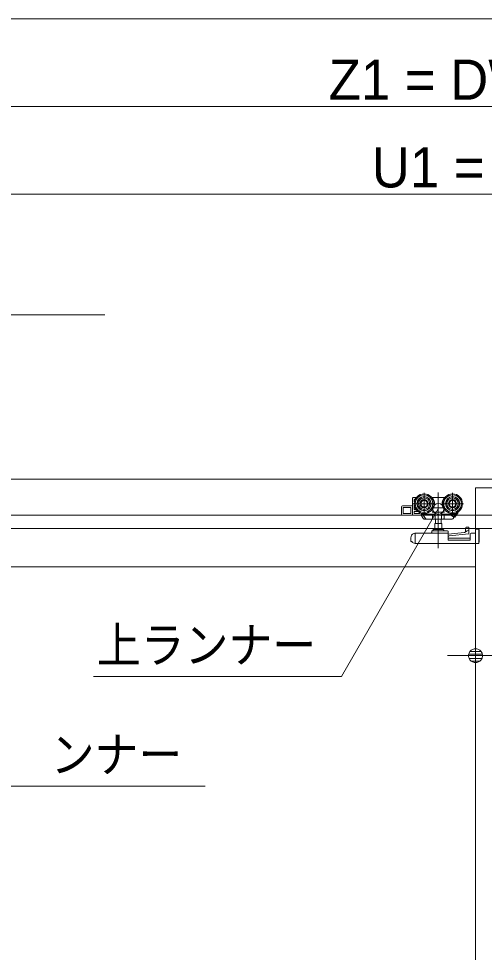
# Model space of a CAD drawing. Units: millimetres, scale not verified. Extents: x -6062 to 6062, y -3045 to 3045.
# Drawn here: x -2552 to -2128, y -32 to 820 of the extents above; entities that cross this region are included whole.
import ezdxf
from ezdxf.enums import TextEntityAlignment as Align

# ---------------------------------------------------------------- set-up
doc = ezdxf.new("R2010")
doc.units = ezdxf.units.MM
doc.header["$LTSCALE"] = 20
for name, color, linetype, lineweight in [('0-1_3一般', 7, 'Continuous', 9), ('0-2_2寸法-3', 7, 'Continuous', 9), ('0-3_2寸法-1', 7, 'Continuous', 9), ('0-4_0', 7, 'Continuous', 9), ('0-5_2寸法-2', 7, 'Continuous', 9)]:
    doc.layers.add(name, color=color, linetype=linetype, lineweight=lineweight)
doc.styles.add('ＭＳ ゴシック', font='')
doc.styles.add('ＭＳ Ｐゴシック', font='')
doc.styles.get('ＭＳ ゴシック').set_extended_font_data('MS Gothic')
doc.styles.get('ＭＳ Ｐゴシック').set_extended_font_data('MS PGothic')

# ---------------------------------------------------------------- blocks, each defined once
blk = doc.blocks.new('_Dot')
at = {"layer": '0-4_0'}
for p, q in [((-10, 0), (-20, 0)), ((9.78, 2), (-9.78, 2)), ((7.99, 6), (-7.99, 6)), ((9.16, -3.98), (-9.16, -3.98)), ((6, -7.98), (-6, -7.98))]:
    blk.add_line(p, q, dxfattribs=at)
for points in [[(10, 0), (9.92, 1.25), (9.69, 2.49), (9.3, 3.68), (8.76, 4.82), (8.09, 5.88), (7.29, 6.85), (6.37, 7.71), (5.36, 8.44), (4.26, 9.05), (3.09, 9.51), (1.87, 9.82), (0.63, 9.98), (-0.63, 9.98), (-1.87, 9.82), (-3.09, 9.51), (-4.26, 9.05), (-5.36, 8.44), (-6.37, 7.71), (-7.29, 6.85), (-8.09, 5.88), (-8.76, 4.82), (-9.3, 3.68), (-9.69, 2.49), (-9.92, 1.25), (-10, 0), (0, 0)], [(-10, 0), (-9.92, -1.25), (-9.69, -2.49), (-9.3, -3.68), (-8.76, -4.82), (-8.09, -5.88), (-7.29, -6.85), (-6.37, -7.71), (-5.36, -8.44), (-4.26, -9.05), (-3.09, -9.51), (-1.87, -9.82), (-0.63, -9.98), (0.63, -9.98), (1.87, -9.82), (3.09, -9.51), (4.26, -9.05), (5.36, -8.44), (6.37, -7.71), (7.29, -6.85), (8.09, -5.88), (8.76, -4.82), (9.3, -3.68), (9.69, -2.49), (9.92, -1.25), (10, 0), (0, 0)]]:
    blk.add_lwpolyline(points, close=True, dxfattribs=at)
blk = doc.blocks.new('グループ-25')
at = {"layer": '0-1_3一般'}
for p, q in [((17030, 8000), (-77990, 8000)), ((-6960, 7840), (-6960, -39000)), ((-6620, 7840), (-6960, 7840)), ((-7898, 7750), (-7898, 7354)), ((-7638, 7758.4), (-7638, 6738.4)), ((-7378, 7750), (-7378, 7354)), ((-8288, 7512), (-8128, 7512)), ((-8108, 7352), (-8108, 7652)), ((-8040.5, 7662), (-8098, 7662)), ((-8096, 7552), (-7700, 7552)), ((-8076, 7622), (-8076, 7578.7)), ((-8076, 7525.2), (-8076, 7452)), ((-8059.2, 7632), (-8066, 7632)), ((-7738, 7662), (-7755.5, 7662)), ((-7738, 7662), (-7738, 7659.3)), ((-7538, 7662), (-7738, 7662)), ((-7738, 7659.3), (-7738, 7654.4)), ((-7738, 7654.4), (-7738, 7634.4)), ((-7576, 7552), (-7180, 7552)), ((-7520.5, 7662), (-7538, 7662)), ((-7538, 7659.3), (-7538, 7662)), ((-7538, 7654.4), (-7538, 7659.3)), ((-7538, 7634.4), (-7538, 7654.4)), ((-77990, 7340), (17030, 7340)), ((-8308, 7492), (-8308, 7362)), ((-8108, 7342), (-8288, 7342)), ((-8278, 7482), (-8138, 7482)), ((-8278, 7372), (-8278, 7482)), ((-8138, 7372), (-8278, 7372)), ((-8141.6, 7372), (-8141.6, 7482)), ((-8138, 7482), (-8138, 7372)), ((-8078, 7372), (-8078, 7412)), ((-8078, 7412), (-8011.1, 7412)), ((-7968.4, 7372), (-8078, 7372)), ((-8066, 7442), (-8040.5, 7442)), ((-7981.8, 7392.7), (-7968.4, 7372)), ((-7958.9, 7342), (-7937, 7342)), ((-7948.9, 7362), (-7926.1, 7362)), ((-7948.9, 7352), (-7948.9, 7362)), ((-7948.9, 7342), (-7906.4, 7276.5)), ((-7935.1, 7375.8), (-7932.6, 7372)), ((-7926.1, 7362), (-7932.6, 7372)), ((-7926.1, 7362), (-7874.2, 7282)), ((-7920.7, 7362), (-7710, 7362)), ((-7747.8, 7452.4), (-7748, 7452.5)), ((-7741.9, 7362), (-7741.9, 7282)), ((-7738, 7449.5), (-7738, 7398)), ((-7694.3, 7371.5), (-7694.2, 7372)), ((-7694.2, 7282), (-7694.2, 7372)), ((-7581.8, 7372), (-7581.8, 7282)), ((-7566.5, 7362), (-7566, 7362)), ((-7566, 7362), (-7319.6, 7362)), ((-7538, 7398), (-7538, 7449.5)), ((-7538, 7398), (-7528, 7398)), ((-7534.1, 7362), (-7534.1, 7282)), ((-7528.2, 7452.4), (-7528, 7452.5)), ((-7437.8, 7362), (-7359.2, 7310.9)), ((-7326, 7362), (-7359.2, 7310.9)), ((-7311.2, 7366.5), (-7294.2, 7392.7)), ((-7272.5, 7406.1), (-7269, 7403.9)), ((-7898, 7272), (-7867.7, 7272)), ((-7867.7, 7272), (-7874.2, 7282)), ((-7862.2, 7272), (-7867.7, 7272)), ((-7862.2, 7272), (-7736, 7272)), ((-7736.3, 7272), (-7736, 7272)), ((-7701, 7190), (-7575, 7190)), ((-7701, 7080), (-7701, 7190)), ((-7691.9, 7272.1), (-7691.7, 7272)), ((-7687.5, 7190), (-7687.5, 7272)), ((-7588.5, 7272), (-7588.5, 7190)), ((-7584.1, 7272.1), (-7584.3, 7272)), ((-7584.3, 7272), (-7540, 7272)), ((-7575, 7190), (-7575, 7080)), ((-7540, 7272), (-7383.4, 7272)), ((-7539.7, 7272), (-7540, 7272)), ((-7358.8, 7311.1), (-7359.2, 7310.9)), ((-7334.4, 7303.3), (-7347, 7311.4)), ((-6611.1, 7100), (-30611.1, 7100)), ((-8077.4, 7008.7), (-8086.1, 7005.4)), ((-8077.4, 7008.7), (-8067.5, 7012.4)), ((-8059.7, 7015.3), (-8067.5, 7012.4)), ((-8058, 7006.3), (-8058, 7006)), ((-8058, 7006), (-8058, 6826)), ((-7468, 7016), (-8056.2, 7016)), ((-7758, 7046), (-7758, 7026)), ((-7691.3, 7056), (-7748, 7056)), ((-7550, 7080), (-7726, 7080)), ((-7691.3, 7056), (-7584.7, 7056)), ((-7468, 7056), (-7584.7, 7056)), ((-7458, 7026), (-7458, 7046)), ((-7162, 7027.6), (-7458, 6996)), ((-7458, 7026), (-7458, 7006)), ((-7458, 6888), (-7458, 7006)), ((-7440.1, 6963.7), (-7082, 7002)), ((-7112, 7059.1), (-7162, 7027.6)), ((-7142, 7092), (-7142, 7040.2)), ((-7134.6, 7118.6), (-7134.3, 7119.2)), ((-7122.4, 7124.7), (-7122, 7124.7)), ((-7122, 7124.7), (-7082.4, 7124.7)), ((-7082, 7062.3), (-7112, 7059.1)), ((-7082, 7122.8), (-7082, 7124.4)), ((-7082, 7124.4), (-7082, 7124.4)), ((-7082, 7116), (-7082, 7122.8)), ((-7082, 7062.3), (-7082, 7116)), ((-7082, 7002), (-7082, 7062.3)), ((-7058, 6888), (-7058, 6996)), ((-6960, -38740), (-6960, 7050)), ((-6898, 7086), (-6958, 7086)), ((-6898, 6826), (-6898, 7086)), ((-6896, 7084), (-6898, 7084)), ((-6896, 7074), (-6896, 7084)), ((-6896, 7074), (-6896, 6860)), ((-8138, 6930.5), (-8138, 6860)), ((-8138, 6860), (-8112.6, 6860)), ((-8112.6, 6860), (-8112.6, 6846.5)), ((-8112.6, 6846.5), (-8077.4, 6833.3)), ((-8058, 6826), (-8077.4, 6833.3)), ((-6898, 6826), (-8058, 6826)), ((-7458, 6926), (-7058, 6926)), ((-7458, 6888), (-7058, 6888)), ((-6960, 6400), (-30320, 6400))]:
    blk.add_line(p, q, dxfattribs=at)
for points in [[(-8108, 7352), (-8108, 7342), (-7958.9, 7342)], [(-7748, 7398), (-7738, 7398), (-7538, 7398)], [(-7738, 7449.5), (-7738.3, 7449.6), (-7738.5, 7449.7), (-7738.8, 7449.7), (-7739, 7449.8), (-7739.3, 7449.9), (-7739.5, 7449.9), (-7739.8, 7450), (-7740, 7450.1), (-7740.3, 7450.2), (-7740.5, 7450.2), (-7740.8, 7450.3), (-7741, 7450.4), (-7741.3, 7450.5), (-7741.5, 7450.5), (-7741.8, 7450.6), (-7742, 7450.7), (-7742.3, 7450.8), (-7742.5, 7450.8), (-7742.8, 7450.9), (-7743, 7451), (-7743.3, 7451.1), (-7743.5, 7451.1), (-7743.8, 7451.2), (-7744, 7451.3), (-7744.3, 7451.4), (-7744.5, 7451.4), (-7744.8, 7451.5), (-7745, 7451.6), (-7745.3, 7451.7), (-7745.5, 7451.7), (-7745.8, 7451.8), (-7746, 7451.9), (-7746.3, 7452), (-7746.5, 7452), (-7746.8, 7452.1), (-7747, 7452.2), (-7747.3, 7452.3), (-7747.5, 7452.3), (-7747.8, 7452.4)], [(-7710, 7362), (-7709.5, 7362), (-7709, 7362), (-7708.5, 7362.1), (-7708, 7362.1), (-7707.5, 7362.2), (-7707, 7362.3), (-7706.4, 7362.4), (-7705.9, 7362.5), (-7705.4, 7362.6), (-7704.9, 7362.7), (-7704.4, 7362.8), (-7703.9, 7363), (-7703.4, 7363.1), (-7702.9, 7363.3), (-7702.4, 7363.5), (-7701.9, 7363.7), (-7701.3, 7363.9), (-7700.8, 7364.1), (-7700.3, 7364.3), (-7699.8, 7364.5), (-7699.3, 7364.8), (-7698.8, 7365), (-7698.4, 7365.3), (-7697.9, 7365.6), (-7697.5, 7365.9), (-7697.1, 7366.2), (-7696.8, 7366.5), (-7696.4, 7366.9), (-7696.1, 7367.2), (-7695.8, 7367.6), (-7695.6, 7368), (-7695.3, 7368.4), (-7695.1, 7368.8), (-7694.9, 7369.2), (-7694.8, 7369.6), (-7694.6, 7370.1), (-7694.5, 7370.5), (-7694.4, 7371), (-7694.3, 7371.5)], [(-7581.8, 7372), (-7581.7, 7371.5), (-7581.6, 7371), (-7581.5, 7370.5), (-7581.4, 7370.1), (-7581.2, 7369.6), (-7581.1, 7369.2), (-7580.9, 7368.8), (-7580.7, 7368.4), (-7580.4, 7368), (-7580.2, 7367.6), (-7579.9, 7367.2), (-7579.6, 7366.9), (-7579.2, 7366.5), (-7578.9, 7366.2), (-7578.5, 7365.9), (-7578.1, 7365.6), (-7577.6, 7365.3), (-7577.2, 7365), (-7576.7, 7364.8), (-7576.2, 7364.5), (-7575.7, 7364.3), (-7575.2, 7364.1), (-7574.7, 7363.9), (-7574.1, 7363.7), (-7573.6, 7363.5), (-7573.1, 7363.3), (-7572.6, 7363.1), (-7572.1, 7363), (-7571.6, 7362.8), (-7571.1, 7362.7), (-7570.6, 7362.6), (-7570.1, 7362.5), (-7569.6, 7362.4), (-7569, 7362.3), (-7568.5, 7362.2), (-7568, 7362.1), (-7567.5, 7362.1), (-7567, 7362), (-7566.5, 7362)], [(-7538, 7449.5), (-7537.7, 7449.6), (-7537.5, 7449.7), (-7537.2, 7449.7), (-7537, 7449.8), (-7536.7, 7449.9), (-7536.5, 7449.9), (-7536.2, 7450), (-7536, 7450.1), (-7535.7, 7450.2), (-7535.5, 7450.2), (-7535.2, 7450.3), (-7535, 7450.4), (-7534.7, 7450.5), (-7534.5, 7450.5), (-7534.2, 7450.6), (-7534, 7450.7), (-7533.7, 7450.8), (-7533.5, 7450.8), (-7533.2, 7450.9), (-7533, 7451), (-7532.7, 7451.1), (-7532.5, 7451.1), (-7532.2, 7451.2), (-7532, 7451.3), (-7531.7, 7451.4), (-7531.5, 7451.4), (-7531.2, 7451.5), (-7531, 7451.6), (-7530.7, 7451.7), (-7530.5, 7451.7), (-7530.2, 7451.8), (-7530, 7451.9), (-7529.7, 7452), (-7529.5, 7452), (-7529.2, 7452.1), (-7529, 7452.2), (-7528.7, 7452.3), (-7528.5, 7452.3), (-7528.2, 7452.4)], [(-7366.7, 7281.1), (-7348.3, 7309.4), (-7311.2, 7366.5)], [(-7334.4, 7303.3), (-7284.5, 7380.1), (-7269, 7403.9)], [(-7741.9, 7282), (-7741.9, 7281.7), (-7741.9, 7281.3), (-7741.8, 7281), (-7741.8, 7280.7), (-7741.7, 7280.4), (-7741.7, 7280.1), (-7741.6, 7279.8), (-7741.6, 7279.4), (-7741.5, 7279.1), (-7741.4, 7278.8), (-7741.4, 7278.5), (-7741.3, 7278.2), (-7741.2, 7277.9), (-7741.1, 7277.6), (-7741, 7277.3), (-7740.9, 7276.9), (-7740.8, 7276.6), (-7740.7, 7276.3), (-7740.6, 7276), (-7740.4, 7275.7), (-7740.3, 7275.4), (-7740.2, 7275.1), (-7740, 7274.8), (-7739.8, 7274.6), (-7739.7, 7274.3), (-7739.5, 7274.1), (-7739.3, 7273.8), (-7739.1, 7273.6), (-7738.9, 7273.4), (-7738.7, 7273.2), (-7738.5, 7273), (-7738.2, 7272.9), (-7738, 7272.7), (-7737.7, 7272.6), (-7737.5, 7272.4), (-7737.2, 7272.3), (-7736.9, 7272.2), (-7736.6, 7272.1), (-7736.3, 7272)], [(-7736, 7272), (-7691.7, 7272), (-7584.3, 7272)], [(-7694.2, 7282), (-7694.2, 7281.7), (-7694.2, 7281.4), (-7694.2, 7281.2), (-7694.2, 7280.9), (-7694.2, 7280.6), (-7694.2, 7280.3), (-7694.2, 7280.1), (-7694.2, 7279.8), (-7694.2, 7279.5), (-7694.2, 7279.2), (-7694.2, 7278.9), (-7694.2, 7278.7), (-7694.2, 7278.4), (-7694.2, 7278.1), (-7694.1, 7277.8), (-7694.1, 7277.5), (-7694.1, 7277.2), (-7694.1, 7276.9), (-7694.1, 7276.7), (-7694.1, 7276.4), (-7694.1, 7276.1), (-7694.1, 7275.8), (-7694, 7275.5), (-7694, 7275.3), (-7693.9, 7275), (-7693.9, 7274.7), (-7693.8, 7274.5), (-7693.7, 7274.3), (-7693.6, 7274), (-7693.5, 7273.8), (-7693.3, 7273.6), (-7693.2, 7273.4), (-7693, 7273.2), (-7692.9, 7273), (-7692.7, 7272.8), (-7692.5, 7272.6), (-7692.3, 7272.4), (-7692.1, 7272.3), (-7691.9, 7272.1)], [(-7581.8, 7282), (-7581.8, 7281.7), (-7581.8, 7281.4), (-7581.8, 7281.2), (-7581.8, 7280.9), (-7581.8, 7280.6), (-7581.8, 7280.3), (-7581.8, 7280.1), (-7581.8, 7279.8), (-7581.8, 7279.5), (-7581.8, 7279.2), (-7581.8, 7278.9), (-7581.8, 7278.7), (-7581.8, 7278.4), (-7581.8, 7278.1), (-7581.9, 7277.8), (-7581.9, 7277.5), (-7581.9, 7277.2), (-7581.9, 7276.9), (-7581.9, 7276.7), (-7581.9, 7276.4), (-7581.9, 7276.1), (-7581.9, 7275.8), (-7582, 7275.5), (-7582, 7275.3), (-7582.1, 7275), (-7582.1, 7274.7), (-7582.2, 7274.5), (-7582.3, 7274.3), (-7582.4, 7274), (-7582.5, 7273.8), (-7582.7, 7273.6), (-7582.8, 7273.4), (-7583, 7273.2), (-7583.1, 7273), (-7583.3, 7272.8), (-7583.5, 7272.6), (-7583.7, 7272.4), (-7583.9, 7272.3), (-7584.1, 7272.1)], [(-7534.1, 7282), (-7534.1, 7281.7), (-7534.1, 7281.3), (-7534.2, 7281), (-7534.2, 7280.7), (-7534.3, 7280.4), (-7534.3, 7280.1), (-7534.4, 7279.8), (-7534.4, 7279.4), (-7534.5, 7279.1), (-7534.6, 7278.8), (-7534.6, 7278.5), (-7534.7, 7278.2), (-7534.8, 7277.9), (-7534.9, 7277.6), (-7535, 7277.3), (-7535.1, 7276.9), (-7535.2, 7276.6), (-7535.3, 7276.3), (-7535.4, 7276), (-7535.6, 7275.7), (-7535.7, 7275.4), (-7535.8, 7275.1), (-7536, 7274.8), (-7536.2, 7274.6), (-7536.3, 7274.3), (-7536.5, 7274.1), (-7536.7, 7273.8), (-7536.9, 7273.6), (-7537.1, 7273.4), (-7537.3, 7273.2), (-7537.5, 7273), (-7537.8, 7272.9), (-7538, 7272.7), (-7538.3, 7272.6), (-7538.5, 7272.4), (-7538.8, 7272.3), (-7539.1, 7272.2), (-7539.4, 7272.1), (-7539.7, 7272)], [(-7348.3, 7309.4), (-7348.1, 7309.7), (-7348, 7310), (-7347.9, 7310.2), (-7347.8, 7310.5), (-7347.8, 7310.7), (-7347.8, 7311), (-7347.8, 7311.2), (-7347.8, 7311.4), (-7347.9, 7311.5), (-7348, 7311.7), (-7348.2, 7311.8), (-7348.4, 7312), (-7348.6, 7312.1), (-7348.9, 7312.2), (-7349.2, 7312.2), (-7349.5, 7312.3), (-7349.8, 7312.3), (-7350.2, 7312.4), (-7350.6, 7312.4), (-7351.1, 7312.4), (-7351.5, 7312.3), (-7352, 7312.3), (-7352.5, 7312.3), (-7352.9, 7312.2), (-7353.3, 7312.2), (-7353.8, 7312.1), (-7354.2, 7312.1), (-7354.6, 7312), (-7355, 7312), (-7355.4, 7311.9), (-7355.8, 7311.8), (-7356.2, 7311.8), (-7356.6, 7311.7), (-7357, 7311.6), (-7357.4, 7311.5), (-7357.8, 7311.4), (-7358.1, 7311.3), (-7358.5, 7311.2), (-7358.8, 7311.1)], [(-8067.5, 7012.4), (-8067.2, 7012.3), (-8066.9, 7012.2), (-8066.6, 7012.1), (-8066.3, 7012), (-8066, 7012), (-8065.7, 7011.8), (-8065.4, 7011.7), (-8065.1, 7011.6), (-8064.8, 7011.5), (-8064.5, 7011.4), (-8064.2, 7011.3), (-8063.9, 7011.2), (-8063.6, 7011.1), (-8063.3, 7011), (-8063, 7010.9), (-8062.7, 7010.7), (-8062.4, 7010.6), (-8062.1, 7010.5), (-8061.8, 7010.4), (-8061.5, 7010.2), (-8061.2, 7010.1), (-8060.9, 7010), (-8060.6, 7009.8), (-8060.4, 7009.7), (-8060.1, 7009.5), (-8059.9, 7009.3), (-8059.6, 7009.2), (-8059.4, 7009), (-8059.2, 7008.8), (-8059.1, 7008.5), (-8058.9, 7008.3), (-8058.7, 7008.1), (-8058.6, 7007.9), (-8058.5, 7007.6), (-8058.4, 7007.4), (-8058.3, 7007.1), (-8058.2, 7006.8), (-8058.1, 7006.6), (-8058, 7006.3)], [(-7141.9, 7092.1), (-7141.9, 7092.8), (-7141.8, 7093.5), (-7141.8, 7094.2), (-7141.8, 7094.9), (-7141.7, 7095.6), (-7141.7, 7096.3), (-7141.6, 7097), (-7141.6, 7097.8), (-7141.5, 7098.5), (-7141.4, 7099.2), (-7141.3, 7099.9), (-7141.2, 7100.6), (-7141, 7101.3), (-7140.9, 7102), (-7140.7, 7102.7), (-7140.6, 7103.4), (-7140.4, 7104), (-7140.2, 7104.7), (-7140.1, 7105.4), (-7139.9, 7106.1), (-7139.7, 7106.8), (-7139.4, 7107.5), (-7139.2, 7108.2), (-7139, 7108.9), (-7138.7, 7109.5), (-7138.5, 7110.2), (-7138.3, 7110.9), (-7138, 7111.5), (-7137.7, 7112.2), (-7137.4, 7112.8), (-7137.2, 7113.5), (-7136.9, 7114.1), (-7136.6, 7114.8), (-7136.3, 7115.4), (-7135.9, 7116.1), (-7135.6, 7116.7), (-7135.3, 7117.3), (-7135, 7118), (-7134.6, 7118.6)], [(-7134.2, 7119.2), (-7134.1, 7119.5), (-7133.9, 7119.8), (-7133.7, 7120.1), (-7133.5, 7120.4), (-7133.3, 7120.6), (-7133.1, 7120.9), (-7132.9, 7121.1), (-7132.7, 7121.4), (-7132.4, 7121.6), (-7132.2, 7121.8), (-7131.9, 7122), (-7131.7, 7122.2), (-7131.4, 7122.4), (-7131.1, 7122.6), (-7130.8, 7122.8), (-7130.5, 7122.9), (-7130.1, 7123.1), (-7129.8, 7123.2), (-7129.5, 7123.3), (-7129.1, 7123.4), (-7128.7, 7123.5), (-7128.4, 7123.6), (-7128, 7123.7), (-7127.7, 7123.8), (-7127.3, 7123.9), (-7127, 7124), (-7126.6, 7124.1), (-7126.2, 7124.2), (-7125.9, 7124.2), (-7125.5, 7124.3), (-7125.2, 7124.3), (-7124.8, 7124.4), (-7124.5, 7124.5), (-7124.1, 7124.5), (-7123.8, 7124.5), (-7123.4, 7124.6), (-7123.1, 7124.6), (-7122.7, 7124.6), (-7122.4, 7124.7)], [(-7082.4, 7124.7), (-7082.3, 7124.7), (-7082.3, 7124.7), (-7082.3, 7124.7), (-7082.3, 7124.7), (-7082.3, 7124.7), (-7082.3, 7124.7), (-7082.3, 7124.7), (-7082.3, 7124.7), (-7082.2, 7124.7), (-7082.2, 7124.7), (-7082.2, 7124.7), (-7082.2, 7124.6), (-7082.2, 7124.6), (-7082.2, 7124.6), (-7082.2, 7124.6), (-7082.2, 7124.6), (-7082.2, 7124.6), (-7082.1, 7124.6), (-7082.1, 7124.6), (-7082.1, 7124.6), (-7082.1, 7124.6), (-7082.1, 7124.6), (-7082.1, 7124.6), (-7082.1, 7124.6), (-7082.1, 7124.6), (-7082.1, 7124.5), (-7082.1, 7124.5), (-7082.1, 7124.5), (-7082, 7124.5), (-7082, 7124.5), (-7082, 7124.5), (-7082, 7124.5), (-7082, 7124.5), (-7082, 7124.5), (-7082, 7124.4), (-7082, 7124.4), (-7082, 7124.4), (-7082, 7124.4), (-7082, 7124.4)], [(-7038, 7016), (-6958, 7016), (-6958, 7086)], [(-6896, 6860), (-6896.6, 6853.7), (-6898, 6848.8)]]:
    blk.add_lwpolyline(points, dxfattribs=at)
for centre, radius in [((-7898, 7552), 180), ((-7898, 7552), 160), ((-7898, 7552), 130), ((-7898, 7552), 126), ((-7378, 7552), 180), ((-7378, 7552), 160), ((-7378, 7552), 130), ((-7378, 7552), 126), ((-7898, 7552), 104), ((-7898, 7552), 74), ((-7898, 7552), 60), ((-7378, 7552), 104), ((-7378, 7552), 74), ((-7378, 7552), 60)]:
    blk.add_circle(centre, radius, dxfattribs=at)
for centre, radius, start, end in [((-8288, 7492), 20, 90, 180), ((-8128, 7532), 20, 270, 0), ((-8098, 7652), 10, 90, 180), ((-8066, 7622), 10, 90, 180), ((-7898, 7552), 190, 327.3631, 32.6369), ((-7378, 7552), 190, 147.3631, 212.6369), ((-8288, 7362), 20, 180, 270), ((-8056, 7462), 20, 180, 270), ((-8066, 7452), 10, 180, 270), ((-7958.9, 7352), 10, 270, 0), ((-7920.7, 7372), 10, 213, 270), ((-7319.6, 7372), 10, 270, 327), ((-7898, 7282), 10, 213, 270), ((-7862.2, 7282), 10, 213, 270), ((-7383.4, 7292), 20, 270, 327), ((-8058, 6930.5), 80, 110.55605, 180), ((-8056.2, 7006), 10, 90, 110.55605), ((-7768, 7026), 10, 270, 0), ((-7748, 7046), 10, 90, 180), ((-7726, 7068), 12, 90, 180), ((-7726, 7068), 12, 180, 270), ((-7550, 7068), 12, 0, 90), ((-7550, 7068), 12, 270, 0), ((-7468, 7046), 10, 0, 90), ((-7468, 7006), 10, 0, 90), ((-7038, 6996), 20, 90, 180), ((-7438, 6943.8), 20, 96.10164, 180)]:
    blk.add_arc(centre, radius, start, end, dxfattribs=at)
blk = doc.blocks.new('グループ-26')
at = {"layer": '0-1_3一般'}
blk.add_line((18736.5, 8000), (-79863.5, 8000), dxfattribs=at)
blk = doc.blocks.new('グループ-27')
at = {"layer": '0-1_3一般'}
for name in ['グループ-26', 'グループ-25']:
    blk.add_blockref(name, (0, 0), dxfattribs=at)

msp = doc.modelspace()

# ---------------------------------------------------------------- linework, layer by layer
at = {"layer": '0-2_2寸法-3'}
for p, q in [((-2169.23, 377.83), (-2169.57, 377.83)), ((-2169.23, 377.83), (-2169.57, 377.83)), ((-2164.51, 373.83), (-2174.29, 373.83)), ((-2165.4, 369.83), (-2173.4, 369.83))]:
    msp.add_line(p, q, dxfattribs=at)
for points in [[(-3166.5, 391.8), (-3075.17, 550), (-2473.24, 550)], [(-2381.94, 120), (-2980.78, 120), (-3127.02, 373.3)], [(-2483.56, 220), (-2257.64, 220), (-2169.4, 372.84)]]:
    msp.add_lwpolyline(points, dxfattribs=at)
msp.add_circle((-2169.4, 372.84), 5.01, dxfattribs=at)
msp.add_circle((-2169.4, 372.84), 5.01, dxfattribs=at)
at = {"layer": '0-3_2寸法-1'}
for p, q in [((-941.21, 820), (-5681.79, 820)), ((-3242.79, 740), (-948.21, 740)), ((-3141.79, 660), (-948.21, 660))]:
    msp.add_line(p, q, dxfattribs=at)
at = {"layer": '0-5_2寸法-2'}
for p, q in [((-2135.5, 259), (-2135.3, 259)), ((-2148.21, 239), (-2160.92, 239)), ((-2119.5, 239), (-2135.5, 239))]:
    msp.add_line(p, q, dxfattribs=at)

# ---------------------------------------------------------------- block references
at = {"layer": '0-1_3一般', "xscale": 0.05, "yscale": 0.05}
msp.add_blockref('グループ-27', (-1787.5, 0), dxfattribs=at)
at = {"layer": '0-5_2寸法-2', "xscale": 0.6356201, "yscale": 0.6356201}
msp.add_blockref('_Dot', (-2135.5, 239), dxfattribs=at)

# ---------------------------------------------------------------- texts
at = {"layer": '0-2_2寸法-3', "style": 'ＭＳ ゴシック', "width": 0.9}
for s, p in [('上ランナー', (-2480.52, 222.77)), ('ンナー', (-2522.57, 122.77))]:
    msp.add_text(s, height=32.55, dxfattribs=at).set_placement(p, align=Align.BOTTOM_LEFT)
at = {"layer": '0-3_2寸法-1', "style": 'ＭＳ Ｐゴシック'}
for s, p in [('Z1 = DW1×2-80', (-2269.28, 735.04)), ('U1 = DW1×2-181', (-2230, 655.04))]:
    msp.add_text(s, height=36.69, dxfattribs=at).set_placement(p, align=Align.BOTTOM_LEFT)

doc.saveas('drawing.dxf')
